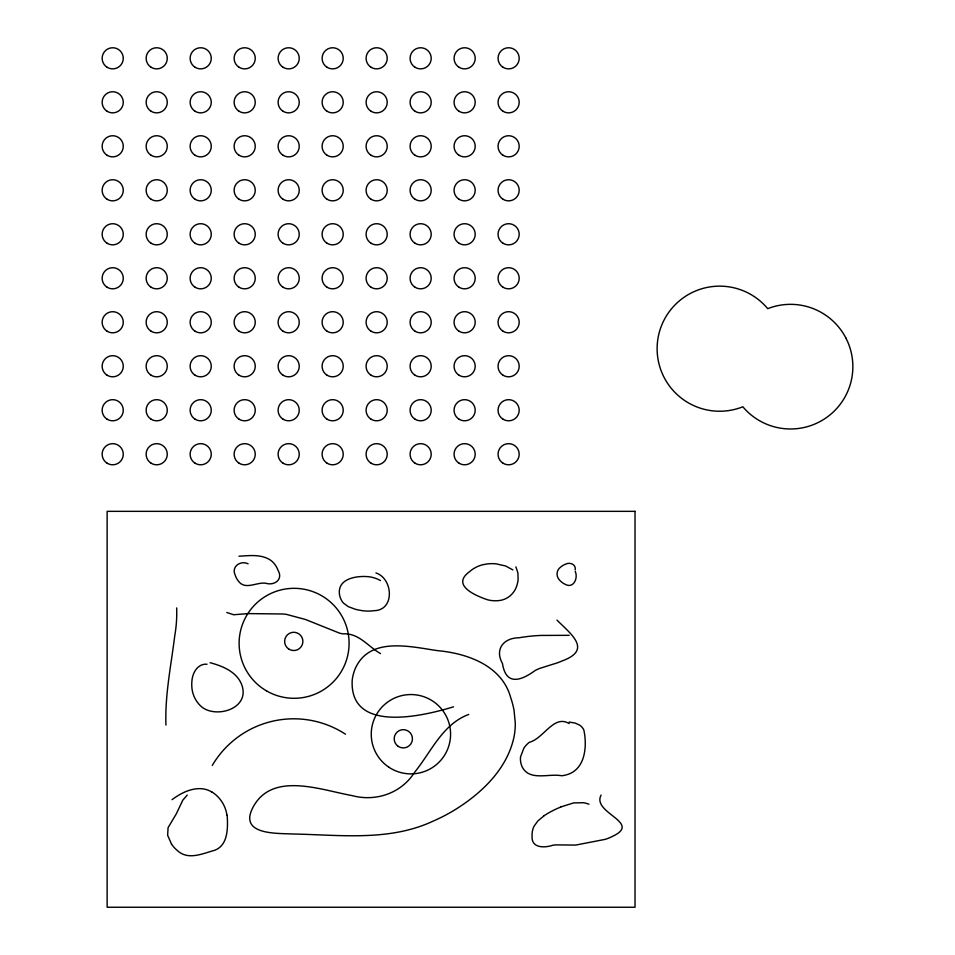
<?xml version="1.0" encoding="UTF-8"?>
<svg xmlns="http://www.w3.org/2000/svg" width="955" height="955" viewBox="0 0 955 955"><rect width="100%" height="100%" fill="white"/><g stroke="black" fill="none" stroke-linecap="round" stroke-linejoin="round"><path stroke-width="1.43" d="M165.955 725.084C164.845 695.061 171.088 665.575 174.729 635.935A133.103 133.103 0 0 0 176.663 607.929M601.101 795.073C591.443 813.087 642.405 822.362 612.764 836.222A45.482 45.482 0 0 1 607.464 838.586A43.596 43.596 0 0 1 605.16 839.361L575.602 845.091L556.562 844.877A37.317 37.317 0 0 0 552.861 845.223C544.744 847.98 531.29 848.41 532.078 836.317A22.001 22.001 0 0 1 532.317 831.662L532.806 829.429A18.085 18.085 0 0 1 534.036 826.242L537.868 820.93L543.753 816.048M187.252 795.073L182.787 800.183L176.257 813.958L168.08 827.639L167.638 835.267L171.53 844.16M560.824 806.915L573.68 802.916L583.183 802.713A26.525 26.525 0 0 1 588.937 804.206M468.738 714.436C442.463 724.117 431.087 752.134 414.47 772.452C401.291 793.307 375.685 801.973 352.18 795.622C320.128 789.869 270.002 770.243 251.774 809.792C240.576 835.255 278.132 833.166 292.803 834.002C339.443 834.837 388.745 841.665 432.615 821.36A182.835 182.835 0 0 0 451.608 811.798C480.019 794.942 507.547 769.635 514.208 735.923A68.7 68.7 0 0 0 515.282 722.971L514.041 710.353A84.183 84.183 0 0 0 510.77 697.842C502.151 665.707 467.616 653.399 437.7 650.665C410.531 646.774 370.194 636.305 355.535 667.963A42.271 42.271 0 0 0 352.204 680.151C349.291 733.607 422.516 716.286 453.518 706.831M238.989 556.204C249.183 555.643 260.345 554.091 269.573 559.546A19.279 19.279 0 0 1 275.028 564.644L276.377 566.769A25.379 25.379 0 0 1 278.012 570.266C283.504 579.482 274.36 585.976 265.681 583.23C256.501 581.893 245.077 590.596 238.237 580.903A19.53 19.53 0 0 1 235.145 575.017C231.11 566.661 240.541 560.096 248.109 563.808M207.032 664.226C197.554 663.355 192.194 673.347 191.883 681.572A34.428 34.428 0 0 0 191.764 685.63L191.812 686.752A28.817 28.817 0 0 0 200.383 705.709C212.631 717.981 243.429 711.26 243.155 691.874A24.245 24.245 0 0 0 242.284 686.394C238.082 672.38 223.064 666.077 210.076 662.71M569.156 635.326L540.996 635.433A167.065 167.065 0 0 0 518.971 637.785C503.512 637.868 494.451 649.388 502.485 663.558C505.935 686.036 521.048 680.855 535.325 670.386A51.427 51.427 0 0 1 539.742 668.393L557.004 662.961A76.472 76.472 0 0 0 561.743 661.099C592.542 649.949 571.556 634.657 556.98 620.105M569.156 722.052L575.244 723.102L579.697 725.179A12.212 12.212 0 0 1 583.792 729.859C586.991 744.196 586.012 765.994 570.541 773.335A28.005 28.005 0 0 1 563.856 775.436A26.979 26.979 0 0 1 561.647 775.747C548.659 773.216 529.261 781.536 522.051 766.626A19.673 19.673 0 0 1 520.582 761.302L520.475 760.216A17.56 17.56 0 0 1 520.571 756.766L523.865 748.147A23.803 23.803 0 0 1 529.333 742.322C543.825 738.478 553.805 714.221 569.156 723.568M375.924 572.94C393.15 578.467 395.191 610.484 373.918 610.687A41.029 41.029 0 0 1 361.838 610.615L357.958 609.899A66.337 66.337 0 0 1 355.033 609.159L348.324 606.652L343.49 603.106A13.895 13.895 0 0 1 341.663 600.659L340.314 597.746A18.276 18.276 0 0 1 339.371 593.509C337.903 577.763 358.567 575.304 370.003 576.904A32.052 32.052 0 0 1 377.547 579.1L380.484 580.545M380.484 653.578C368.033 646.571 358.877 632.747 342.785 633.857A42.533 42.533 0 0 1 339.335 633.058L305.481 619.485L286.393 614.375A54.722 54.722 0 0 0 282.549 613.981L248.407 613.599A50.066 50.066 0 0 0 244.898 613.862L233.641 614.745L226.813 612.501M211.867 792.065C200.968 785.189 187.108 789.737 177.117 796.172A72.413 72.413 0 0 0 172.043 799.645M512.859 569.896L505.613 565.981L495.908 563.808A42.438 42.438 0 0 0 486.68 564.011L482.717 564.751A30.739 30.739 0 0 0 474.074 568.356L473.131 568.953A35.645 35.645 0 0 0 469.335 571.842C450.712 585.511 476.235 595.968 487.671 599.812A29.975 29.975 0 0 0 498.367 600.623C506.83 600.098 514.268 593.95 516.739 585.881A27.206 27.206 0 0 0 518.123 579.399L517.885 572.869L515.903 566.852M227.171 815.236C227.947 827.269 228.329 844.972 214.911 850.201C202.83 853.484 188.051 860.73 177.236 850.428A30.5 30.5 0 0 1 171.53 844.148M575.232 571.412C578.348 578.241 573.406 589.092 565.074 584.245A16.259 16.259 0 0 1 559.618 580.139C555.798 576.45 556.323 570.028 560.692 567.043A16.844 16.844 0 0 1 565.324 564.274C569.61 561.803 576.223 564.214 575.232 569.896M211.926 791.97A32.971 32.971 0 0 1 226.956 815.272M543.693 815.94A95.249 95.249 0 0 1 560.86 807.011M212.285 765.409A94.533 94.533 0 0 1 345.495 734.216M635.027 511.343L107.139 511.343L107.139 907.25L635.027 907.25L635.027 511.343M503.01 67.268A10.577 10.577 0 0 0 519.186 58.697A10.577 10.577 0 0 0 503.667 48.98A10.577 10.577 0 0 0 503.01 67.268M459.021 67.268A10.577 10.577 0 0 0 475.196 58.697A10.577 10.577 0 0 0 459.677 48.98A10.577 10.577 0 0 0 459.021 67.268M415.031 67.268A10.577 10.577 0 0 0 431.206 58.697A10.577 10.577 0 0 0 415.688 48.98A10.577 10.577 0 0 0 415.031 67.268M371.041 67.268A10.577 10.577 0 0 0 387.217 58.697A10.577 10.577 0 0 0 371.698 48.98A10.577 10.577 0 0 0 371.041 67.268M327.052 67.268A10.577 10.577 0 0 0 343.227 58.697A10.577 10.577 0 0 0 327.708 48.98A10.577 10.577 0 0 0 327.052 67.268M283.05 67.268A10.577 10.577 0 0 0 299.237 58.697A10.577 10.577 0 0 0 283.719 48.98A10.577 10.577 0 0 0 283.05 67.268M239.06 67.268A10.577 10.577 0 0 0 255.248 58.697A10.577 10.577 0 0 0 239.729 48.98A10.577 10.577 0 0 0 239.06 67.268M195.071 67.268A10.577 10.577 0 0 0 211.258 58.697A10.577 10.577 0 0 0 195.739 48.98A10.577 10.577 0 0 0 195.071 67.268M151.081 67.268A10.577 10.577 0 0 0 167.268 58.697A10.577 10.577 0 0 0 151.75 48.98A10.577 10.577 0 0 0 151.081 67.268M107.091 67.268A10.577 10.577 0 0 0 123.267 58.697A10.577 10.577 0 0 0 107.76 48.98A10.577 10.577 0 0 0 107.091 67.268M503.01 111.258A10.577 10.577 0 0 0 519.186 102.686A10.577 10.577 0 0 0 503.667 92.969A10.577 10.577 0 0 0 503.01 111.258M459.021 111.258A10.577 10.577 0 0 0 475.196 102.686A10.577 10.577 0 0 0 459.677 92.969A10.577 10.577 0 0 0 459.021 111.258M415.031 111.258A10.577 10.577 0 0 0 431.206 102.686A10.577 10.577 0 0 0 415.688 92.969A10.577 10.577 0 0 0 415.031 111.258M371.041 111.258A10.577 10.577 0 0 0 387.217 102.686A10.577 10.577 0 0 0 371.698 92.969A10.577 10.577 0 0 0 371.041 111.258M327.052 111.258A10.577 10.577 0 0 0 343.227 102.686A10.577 10.577 0 0 0 327.708 92.969A10.577 10.577 0 0 0 327.052 111.258M283.05 111.258A10.577 10.577 0 0 0 299.237 102.686A10.577 10.577 0 0 0 283.719 92.969A10.577 10.577 0 0 0 283.05 111.258M239.06 111.258A10.577 10.577 0 0 0 255.248 102.686A10.577 10.577 0 0 0 239.729 92.969A10.577 10.577 0 0 0 239.06 111.258M195.071 111.258A10.577 10.577 0 0 0 211.258 102.686A10.577 10.577 0 0 0 195.739 92.969A10.577 10.577 0 0 0 195.071 111.258M151.081 111.258A10.577 10.577 0 0 0 167.268 102.686A10.577 10.577 0 0 0 151.75 92.969A10.577 10.577 0 0 0 151.081 111.258M107.091 111.258A10.577 10.577 0 0 0 123.267 102.686A10.577 10.577 0 0 0 107.76 92.969A10.577 10.577 0 0 0 107.091 111.258M503.01 155.259A10.577 10.577 0 0 0 519.186 146.676A10.577 10.577 0 0 0 503.667 136.959A10.577 10.577 0 0 0 503.01 155.259M459.021 155.259A10.577 10.577 0 0 0 475.196 146.676A10.577 10.577 0 0 0 459.677 136.959A10.577 10.577 0 0 0 459.021 155.259M415.031 155.259A10.577 10.577 0 0 0 431.206 146.676A10.577 10.577 0 0 0 415.688 136.959A10.577 10.577 0 0 0 415.031 155.259M371.041 155.259A10.577 10.577 0 0 0 387.217 146.676A10.577 10.577 0 0 0 371.698 136.959A10.577 10.577 0 0 0 371.041 155.259M327.052 155.259A10.577 10.577 0 0 0 343.227 146.676A10.577 10.577 0 0 0 327.708 136.959A10.577 10.577 0 0 0 327.052 155.259M283.05 155.259A10.577 10.577 0 0 0 299.237 146.676A10.577 10.577 0 0 0 283.719 136.959A10.577 10.577 0 0 0 283.05 155.259M239.06 155.259A10.577 10.577 0 0 0 255.248 146.676A10.577 10.577 0 0 0 239.729 136.959A10.577 10.577 0 0 0 239.06 155.259M195.071 155.259A10.577 10.577 0 0 0 211.258 146.676A10.577 10.577 0 0 0 195.739 136.959A10.577 10.577 0 0 0 195.071 155.259M151.081 155.259A10.577 10.577 0 0 0 167.268 146.676A10.577 10.577 0 0 0 151.75 136.959A10.577 10.577 0 0 0 151.081 155.259M107.091 155.259A10.577 10.577 0 0 0 123.267 146.676A10.577 10.577 0 0 0 107.76 136.959A10.577 10.577 0 0 0 107.091 155.259M503.01 199.249A10.577 10.577 0 0 0 519.186 190.666A10.577 10.577 0 0 0 503.667 180.949A10.577 10.577 0 0 0 503.01 199.249M459.021 199.249A10.577 10.577 0 0 0 475.196 190.666A10.577 10.577 0 0 0 459.677 180.949A10.577 10.577 0 0 0 459.021 199.249M415.031 199.249A10.577 10.577 0 0 0 431.206 190.666A10.577 10.577 0 0 0 415.688 180.949A10.577 10.577 0 0 0 415.031 199.249M371.041 199.249A10.577 10.577 0 0 0 387.217 190.666A10.577 10.577 0 0 0 371.698 180.949A10.577 10.577 0 0 0 371.041 199.249M327.052 199.249A10.577 10.577 0 0 0 343.227 190.666A10.577 10.577 0 0 0 327.708 180.949A10.577 10.577 0 0 0 327.052 199.249M283.05 199.249A10.577 10.577 0 0 0 299.237 190.666A10.577 10.577 0 0 0 283.719 180.949A10.577 10.577 0 0 0 283.05 199.249M239.06 199.249A10.577 10.577 0 0 0 255.248 190.666A10.577 10.577 0 0 0 239.729 180.949A10.577 10.577 0 0 0 239.06 199.249M195.071 199.249A10.577 10.577 0 0 0 211.258 190.666A10.577 10.577 0 0 0 195.739 180.949A10.577 10.577 0 0 0 195.071 199.249M151.081 199.249A10.577 10.577 0 0 0 167.268 190.666A10.577 10.577 0 0 0 151.75 180.949A10.577 10.577 0 0 0 151.081 199.249M107.091 199.249A10.577 10.577 0 0 0 123.267 190.666A10.577 10.577 0 0 0 107.76 180.949A10.577 10.577 0 0 0 107.091 199.249M503.01 243.239A10.577 10.577 0 0 0 519.186 234.655A10.577 10.577 0 0 0 503.667 224.938A10.577 10.577 0 0 0 503.01 243.239M459.021 243.239A10.577 10.577 0 0 0 475.196 234.655A10.577 10.577 0 0 0 459.677 224.938A10.577 10.577 0 0 0 459.021 243.239M415.031 243.239A10.577 10.577 0 0 0 431.206 234.655A10.577 10.577 0 0 0 415.688 224.938A10.577 10.577 0 0 0 415.031 243.239M371.041 243.239A10.577 10.577 0 0 0 387.217 234.655A10.577 10.577 0 0 0 371.698 224.938A10.577 10.577 0 0 0 371.041 243.239M327.052 243.239A10.577 10.577 0 0 0 343.227 234.655A10.577 10.577 0 0 0 327.708 224.938A10.577 10.577 0 0 0 327.052 243.239M283.05 243.239A10.577 10.577 0 0 0 299.237 234.655A10.577 10.577 0 0 0 283.719 224.938A10.577 10.577 0 0 0 283.05 243.239M239.06 243.239A10.577 10.577 0 0 0 255.248 234.655A10.577 10.577 0 0 0 239.729 224.938A10.577 10.577 0 0 0 239.06 243.239M195.071 243.239A10.577 10.577 0 0 0 211.258 234.655A10.577 10.577 0 0 0 195.739 224.938A10.577 10.577 0 0 0 195.071 243.239M151.081 243.239A10.577 10.577 0 0 0 167.268 234.655A10.577 10.577 0 0 0 151.75 224.938A10.577 10.577 0 0 0 151.081 243.239M107.091 243.239A10.577 10.577 0 0 0 123.267 234.655A10.577 10.577 0 0 0 107.76 224.938A10.577 10.577 0 0 0 107.091 243.239M503.01 287.228A10.577 10.577 0 0 0 519.186 278.645A10.577 10.577 0 0 0 503.667 268.928A10.577 10.577 0 0 0 503.01 287.228M459.021 287.228A10.577 10.577 0 0 0 475.196 278.645A10.577 10.577 0 0 0 459.677 268.928A10.577 10.577 0 0 0 459.021 287.228M415.031 287.228A10.577 10.577 0 0 0 431.206 278.645A10.577 10.577 0 0 0 415.688 268.928A10.577 10.577 0 0 0 415.031 287.228M371.041 287.228A10.577 10.577 0 0 0 387.217 278.645A10.577 10.577 0 0 0 371.698 268.928A10.577 10.577 0 0 0 371.041 287.228M327.052 287.228A10.577 10.577 0 0 0 343.227 278.645A10.577 10.577 0 0 0 327.708 268.928A10.577 10.577 0 0 0 327.052 287.228M283.05 287.228A10.577 10.577 0 0 0 299.237 278.645A10.577 10.577 0 0 0 283.719 268.928A10.577 10.577 0 0 0 283.05 287.228M239.06 287.228A10.577 10.577 0 0 0 255.248 278.645A10.577 10.577 0 0 0 239.729 268.928A10.577 10.577 0 0 0 239.06 287.228M195.071 287.228A10.577 10.577 0 0 0 211.258 278.645A10.577 10.577 0 0 0 195.739 268.928A10.577 10.577 0 0 0 195.071 287.228M151.081 287.228A10.577 10.577 0 0 0 167.268 278.645A10.577 10.577 0 0 0 151.75 268.928A10.577 10.577 0 0 0 151.081 287.228M107.091 287.228A10.577 10.577 0 0 0 123.267 278.645A10.577 10.577 0 0 0 107.76 268.928A10.577 10.577 0 0 0 107.091 287.228M503.01 331.218A10.577 10.577 0 0 0 519.186 322.635A10.577 10.577 0 0 0 503.667 312.918A10.577 10.577 0 0 0 503.01 331.218M459.021 331.218A10.577 10.577 0 0 0 475.196 322.635A10.577 10.577 0 0 0 459.677 312.918A10.577 10.577 0 0 0 459.021 331.218M415.031 331.218A10.577 10.577 0 0 0 431.206 322.635A10.577 10.577 0 0 0 415.688 312.918A10.577 10.577 0 0 0 415.031 331.218M371.041 331.218A10.577 10.577 0 0 0 387.217 322.635A10.577 10.577 0 0 0 371.698 312.918A10.577 10.577 0 0 0 371.041 331.218M327.052 331.218A10.577 10.577 0 0 0 343.227 322.635A10.577 10.577 0 0 0 327.708 312.918A10.577 10.577 0 0 0 327.052 331.218M283.05 331.218A10.577 10.577 0 0 0 299.237 322.635A10.577 10.577 0 0 0 283.719 312.918A10.577 10.577 0 0 0 283.05 331.218M239.06 331.218A10.577 10.577 0 0 0 255.248 322.635A10.577 10.577 0 0 0 239.729 312.918A10.577 10.577 0 0 0 239.06 331.218M195.071 331.218A10.577 10.577 0 0 0 211.258 322.635A10.577 10.577 0 0 0 195.739 312.918A10.577 10.577 0 0 0 195.071 331.218M151.081 331.218A10.577 10.577 0 0 0 167.268 322.635A10.577 10.577 0 0 0 151.75 312.918A10.577 10.577 0 0 0 151.081 331.218M107.091 331.218A10.577 10.577 0 0 0 123.267 322.635A10.577 10.577 0 0 0 107.76 312.918A10.577 10.577 0 0 0 107.091 331.218M503.01 375.208A10.577 10.577 0 0 0 519.186 366.625A10.577 10.577 0 0 0 503.667 356.907A10.577 10.577 0 0 0 503.01 375.208M459.021 375.208A10.577 10.577 0 0 0 475.196 366.625A10.577 10.577 0 0 0 459.677 356.907A10.577 10.577 0 0 0 459.021 375.208M415.031 375.208A10.577 10.577 0 0 0 431.206 366.625A10.577 10.577 0 0 0 415.688 356.907A10.577 10.577 0 0 0 415.031 375.208M371.041 375.208A10.577 10.577 0 0 0 387.217 366.625A10.577 10.577 0 0 0 371.698 356.907A10.577 10.577 0 0 0 371.041 375.208M327.052 375.208A10.577 10.577 0 0 0 343.227 366.625A10.577 10.577 0 0 0 327.708 356.907A10.577 10.577 0 0 0 327.052 375.208M283.05 375.208A10.577 10.577 0 0 0 299.237 366.625A10.577 10.577 0 0 0 283.719 356.907A10.577 10.577 0 0 0 283.05 375.208M239.06 375.208A10.577 10.577 0 0 0 255.248 366.625A10.577 10.577 0 0 0 239.729 356.907A10.577 10.577 0 0 0 239.06 375.208M195.071 375.208A10.577 10.577 0 0 0 211.258 366.625A10.577 10.577 0 0 0 195.739 356.907A10.577 10.577 0 0 0 195.071 375.208M151.081 375.208A10.577 10.577 0 0 0 167.268 366.625A10.577 10.577 0 0 0 151.75 356.907A10.577 10.577 0 0 0 151.081 375.208M107.091 375.208A10.577 10.577 0 0 0 123.267 366.625A10.577 10.577 0 0 0 107.76 356.907A10.577 10.577 0 0 0 107.091 375.208M503.01 419.197A10.577 10.577 0 0 0 519.186 410.614A10.577 10.577 0 0 0 503.667 400.897A10.577 10.577 0 0 0 503.01 419.197M459.021 419.197A10.577 10.577 0 0 0 475.196 410.614A10.577 10.577 0 0 0 459.677 400.897A10.577 10.577 0 0 0 459.021 419.197M415.031 419.197A10.577 10.577 0 0 0 431.206 410.614A10.577 10.577 0 0 0 415.688 400.897A10.577 10.577 0 0 0 415.031 419.197M371.041 419.197A10.577 10.577 0 0 0 387.217 410.614A10.577 10.577 0 0 0 371.698 400.897A10.577 10.577 0 0 0 371.041 419.197M327.052 419.197A10.577 10.577 0 0 0 343.227 410.614A10.577 10.577 0 0 0 327.708 400.897A10.577 10.577 0 0 0 327.052 419.197M283.05 419.197A10.577 10.577 0 0 0 299.237 410.614A10.577 10.577 0 0 0 283.719 400.897A10.577 10.577 0 0 0 283.05 419.197M239.06 419.197A10.577 10.577 0 0 0 255.248 410.614A10.577 10.577 0 0 0 239.729 400.897A10.577 10.577 0 0 0 239.06 419.197M195.071 419.197A10.577 10.577 0 0 0 211.258 410.614A10.577 10.577 0 0 0 195.739 400.897A10.577 10.577 0 0 0 195.071 419.197M151.081 419.197A10.577 10.577 0 0 0 167.268 410.614A10.577 10.577 0 0 0 151.75 400.897A10.577 10.577 0 0 0 151.081 419.197M107.091 419.197A10.577 10.577 0 0 0 123.267 410.614A10.577 10.577 0 0 0 107.76 400.897A10.577 10.577 0 0 0 107.091 419.197M503.01 463.187A10.577 10.577 0 0 0 519.186 454.604A10.577 10.577 0 0 0 503.667 444.887A10.577 10.577 0 0 0 503.01 463.187M459.021 463.187A10.577 10.577 0 0 0 475.196 454.604A10.577 10.577 0 0 0 459.677 444.887A10.577 10.577 0 0 0 459.021 463.187M415.031 463.187A10.577 10.577 0 0 0 431.206 454.604A10.577 10.577 0 0 0 415.688 444.887A10.577 10.577 0 0 0 415.031 463.187M371.041 463.187A10.577 10.577 0 0 0 387.217 454.604A10.577 10.577 0 0 0 371.698 444.887A10.577 10.577 0 0 0 371.041 463.187M327.052 463.187A10.577 10.577 0 0 0 343.227 454.604A10.577 10.577 0 0 0 327.708 444.887A10.577 10.577 0 0 0 327.052 463.187M283.05 463.187A10.577 10.577 0 0 0 299.237 454.604A10.577 10.577 0 0 0 283.719 444.887A10.577 10.577 0 0 0 283.05 463.187M239.06 463.187A10.577 10.577 0 0 0 255.248 454.604A10.577 10.577 0 0 0 239.729 444.887A10.577 10.577 0 0 0 239.06 463.187M195.071 463.187A10.577 10.577 0 0 0 211.258 454.604A10.577 10.577 0 0 0 195.739 444.887A10.577 10.577 0 0 0 195.071 463.187M151.081 463.187A10.577 10.577 0 0 0 167.268 454.604A10.577 10.577 0 0 0 151.75 444.887A10.577 10.577 0 0 0 151.081 463.187M107.091 463.187A10.577 10.577 0 0 0 123.267 454.604A10.577 10.577 0 0 0 107.76 444.887A10.577 10.577 0 0 0 107.091 463.187M288.637 648.97A9.132 9.132 0 0 0 302.866 642.058A9.132 9.132 0 0 0 289.771 633.189A9.132 9.132 0 0 0 288.637 648.97M266.612 690.931A54.984 54.984 0 0 0 349.088 643.312A54.984 54.984 0 0 0 266.612 595.693A54.984 54.984 0 0 0 266.612 690.931M398.187 746.344A9.132 9.132 0 0 0 412.417 739.433A9.132 9.132 0 0 0 399.321 730.575A9.132 9.132 0 0 0 398.187 746.344M388.828 767.175A39.68 39.68 0 0 0 450.497 736.866A39.68 39.68 0 0 0 393.424 698.606A39.68 39.68 0 0 0 388.828 767.175M845.724 337.712A62.314 62.314 0 0 0 767.725 308.668A62.541 62.541 0 0 0 684.89 296.707A62.541 62.541 0 0 0 664.322 377.834A62.541 62.541 0 0 0 742.847 406.782A62.314 62.314 0 0 0 825.275 418.397A62.314 62.314 0 0 0 845.724 337.712"/></g></svg>
